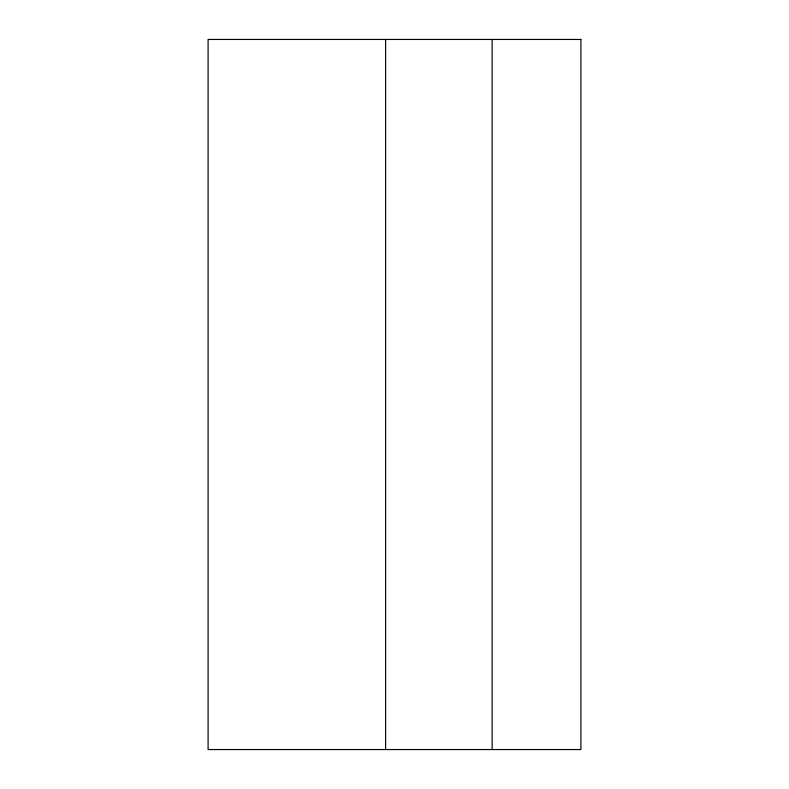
<?xml version="1.0" encoding="UTF-8"?>
<svg xmlns="http://www.w3.org/2000/svg" width="789" height="789" viewBox="0 0 789 789"><rect width="100%" height="100%" fill="white"/><g stroke="black" fill="none" stroke-linecap="round" stroke-linejoin="round"><path stroke-width="1.18" d="M492.139 39.45L492.139 749.55M385.624 39.45L385.624 749.55M580.901 39.45L208.099 39.45L208.099 749.55L580.901 749.55L580.901 39.45"/></g></svg>
